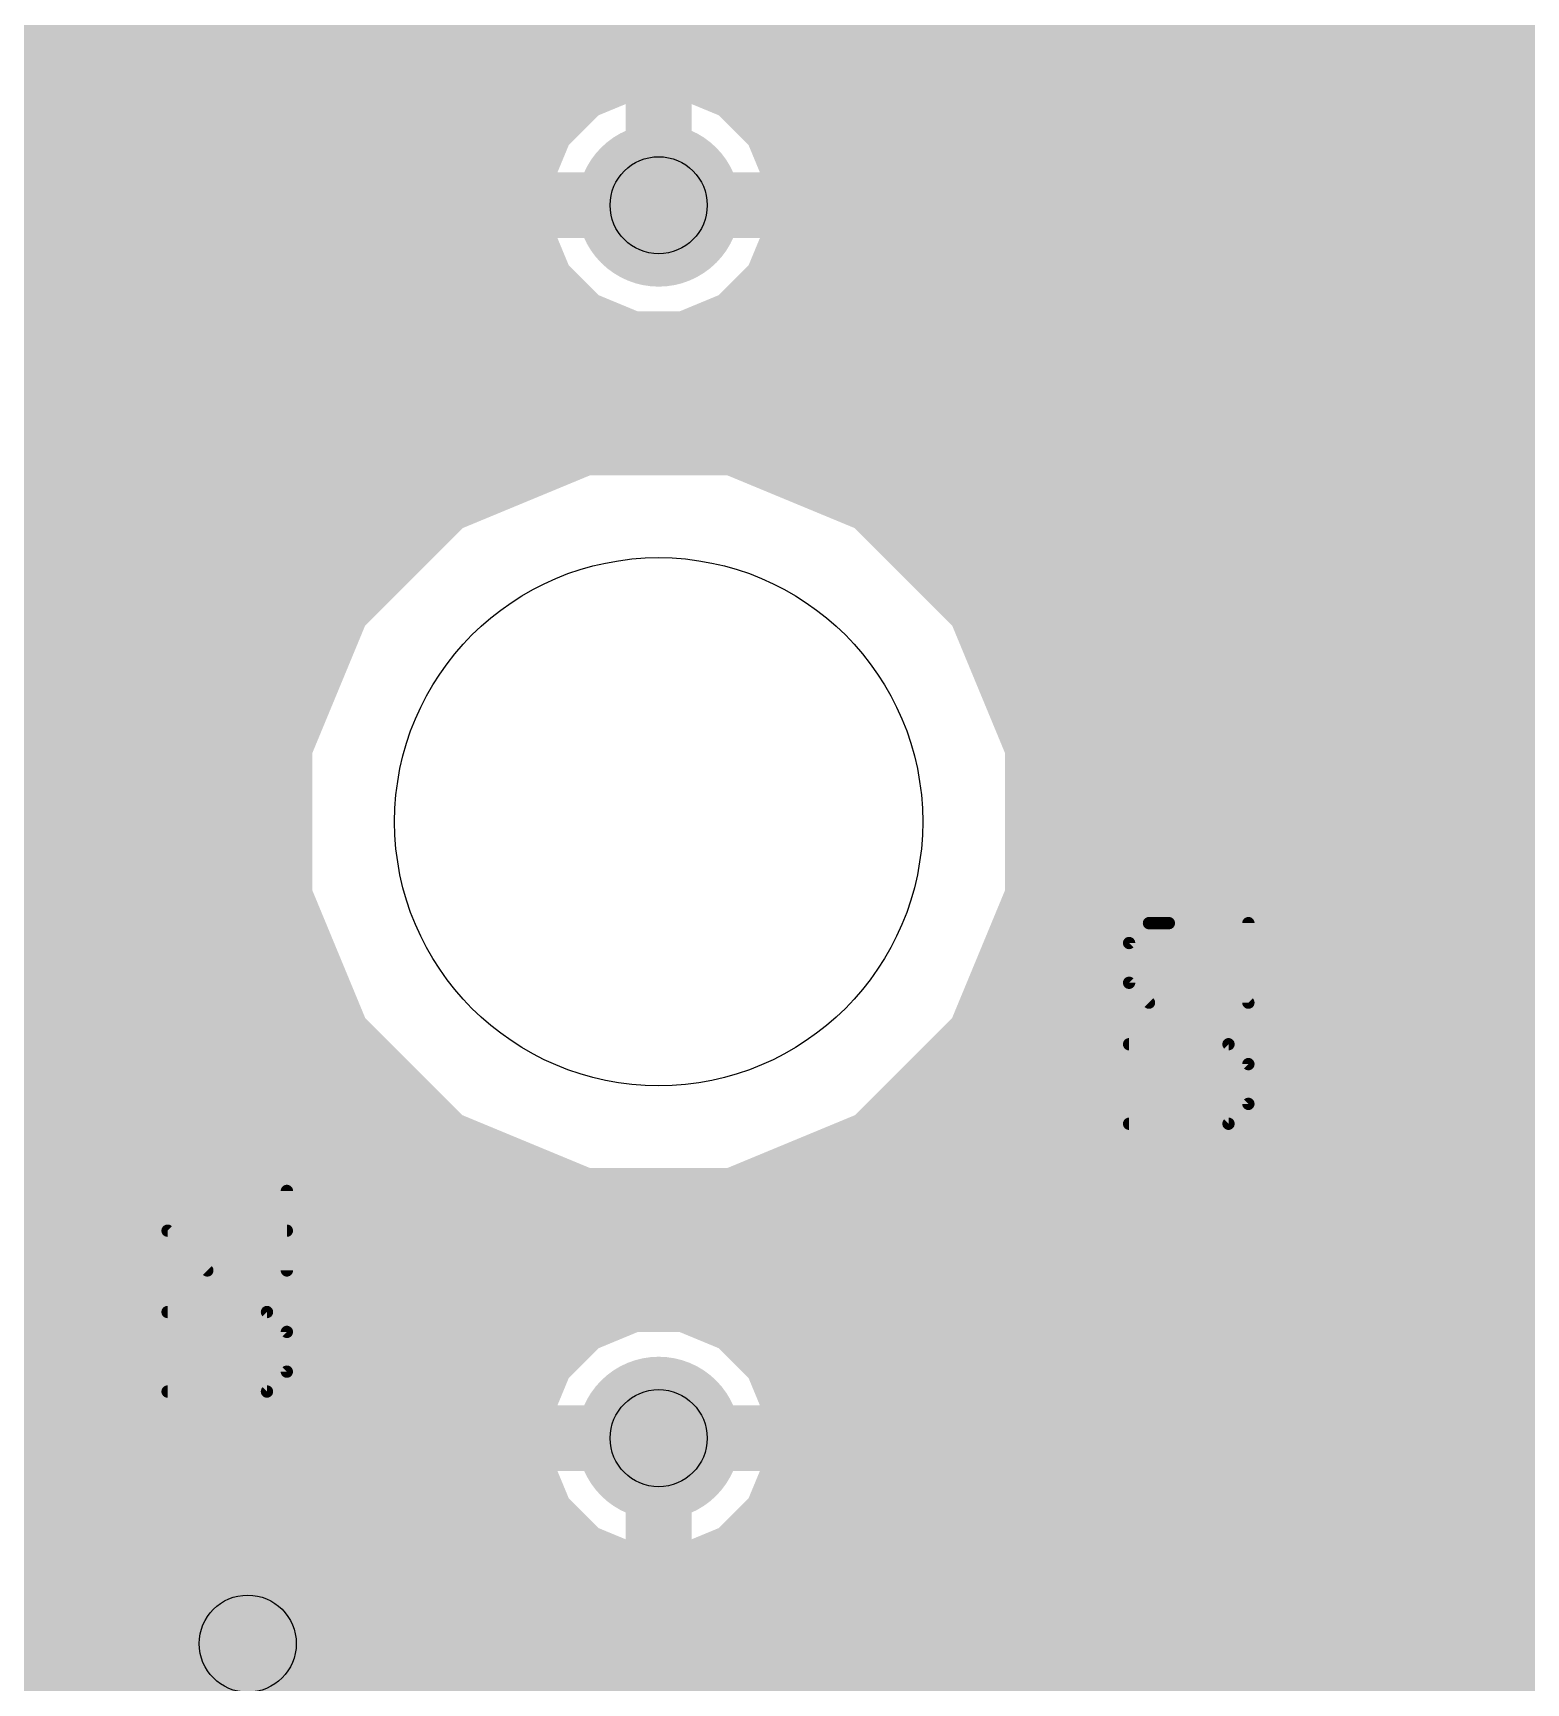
# Model space of a CAD drawing. Extents: x 0 to 1.9, y 0 to 1.15.
# Drawn here: x 0.8977 to 1.2611, y 0.3404 to 0.7419 of the extents above; entities that cross this region are included whole.
import ezdxf

# ---------------------------------------------------------------- set-up
doc = ezdxf.new("R2010")
doc.units = 0
for name, color, linetype in [('1', 22, 'CONTINUOUS'), ('16', 175, 'CONTINUOUS'), ('18', 82, 'CONTINUOUS'), ('20', 7, 'CONTINUOUS'), ('21', 253, 'CONTINUOUS'), ('25', 253, 'CONTINUOUS'), ('31', 253, 'CONTINUOUS'), ('44', 253, 'CONTINUOUS'), ('51', 253, 'CONTINUOUS')]:
    doc.layers.add(name, color=color, linetype=linetype)

# ---------------------------------------------------------------- blocks, each defined once
blk = doc.blocks.new('RECT')
blk.add_solid([(-0.5, -0.5), (0.5, -0.5), (-0.5, 0.5), (0.5, 0.5)])
blk = doc.blocks.new('ROUNDV')
at = {"const_width": 0.5}
blk.add_lwpolyline([(0, -0.25, 1), (0, 0.25, 1), (0, -0.25)], format="xyb", dxfattribs=at)

msp = doc.modelspace()

# ---------------------------------------------------------------- linework, layer by layer
at = {"layer": '1', "const_width": 0.016}
for points in [[(0.947, 0.740887), (0.947, 0.934113)], [(1.253, 0.773008), (1.253, 0.697405)], [(0.903, 0.759113), (0.884401, 0.740514)], [(0.925, 0.75), (0.888386, 0.713386)], [(0.934113, 0.728), (0.947, 0.740887)], [(0.942113, 0.736), (1.253, 0.736)], [(1.043274, 0.733811), (1.030848, 0.728664)], [(1.056725, 0.733811), (1.043274, 0.733811)], [(1.069152, 0.728664), (1.056725, 0.733811)], [(0.910386, 0.704273), (0.934113, 0.728)], [(0.934113, 0.728), (0.934113, 0.728)], [(1.030848, 0.728664), (1.024184, 0.722)], [(1.075816, 0.722), (1.069152, 0.728664)], [(0.990887, 0.722), (0.909275, 0.640388)], [(0.926113, 0.72), (0.988887, 0.72)], [(1.024184, 0.722), (0.990887, 0.722)], [(1.109113, 0.722), (1.075816, 0.722)], [(1.195189, 0.635923), (1.109113, 0.722)], [(1.111113, 0.72), (1.253, 0.72)], [(0.910386, 0.656045), (0.910386, 0.704273)], [(0.910386, 0.704), (0.972887, 0.704)], [(1.127113, 0.704), (1.205257, 0.704)], [(1.206241, 0.704569), (1.202137, 0.702199)], [(1.210819, 0.705795), (1.206241, 0.704569)], [(1.224999, 0.705795), (1.210819, 0.705795)], [(1.224999, 0.658269), (1.224999, 0.705795)], [(1.224999, 0.704), (1.225, 0.704)], [(1.239181, 0.705795), (1.225, 0.705795)], [(1.225, 0.705795), (1.225, 0.658269)], [(1.243759, 0.704569), (1.239181, 0.705795)], [(1.247863, 0.702199), (1.243759, 0.704569)], [(1.244743, 0.704), (1.253, 0.704)], [(1, 0.7), (0.9, 0.6)], [(1.05, 0.7), (1, 0.7)], [(1.05, 0.7), (1.1, 0.7)], [(1.1, 0.7), (1.2, 0.6)], [(1.198785, 0.698847), (1.196416, 0.694743)], [(1.202137, 0.702199), (1.198785, 0.698847)], [(1.251215, 0.698847), (1.247863, 0.702199)], [(1.252396, 0.696801), (1.251215, 0.698847)], [(1.196416, 0.694743), (1.195189, 0.690165)], [(1.253, 0.697405), (1.252396, 0.696801)], [(0.910386, 0.688), (0.956887, 0.688)], [(1.143113, 0.688), (1.195189, 0.688)], [(1.195189, 0.690165), (1.195189, 0.658268)], [(1.224999, 0.688), (1.225, 0.688)], [(0.922, 0.590887), (1.009113, 0.678)], [(1.009113, 0.678), (1.024184, 0.678)], [(1.024184, 0.678), (1.030848, 0.671336)], [(1.069152, 0.671336), (1.075816, 0.678)], [(1.075816, 0.678), (1.090887, 0.678)], [(1.090887, 0.678), (1.190887, 0.578)], [(0.910386, 0.672), (0.940887, 0.672)], [(1.003113, 0.672), (1.030184, 0.672)], [(1.030848, 0.671336), (1.043274, 0.666189)], [(1.056725, 0.666189), (1.069152, 0.671336)], [(1.069816, 0.672), (1.096887, 0.672)], [(1.159113, 0.672), (1.195189, 0.672)], [(1.224999, 0.672), (1.225, 0.672)], [(1.043274, 0.666189), (1.056725, 0.666189)], [(0.909275, 0.654935), (0.910386, 0.656045)], [(0.909275, 0.640388), (0.909275, 0.654935)], [(0.910341, 0.656), (0.924887, 0.656)], [(0.987113, 0.656), (1.112887, 0.656)], [(1.175113, 0.656), (1.195189, 0.656)], [(1.195189, 0.658268), (1.224999, 0.658268)], [(1.224999, 0.658267), (1.195189, 0.658267)], [(1.195189, 0.658267), (1.195189, 0.635923)], [(1.225, 0.658269), (1.224999, 0.658269)], [(1.224999, 0.658268), (1.224999, 0.658267)], [(0.971113, 0.64), (1.026219, 0.64)], [(1.03165, 0.64225), (0.997744, 0.628206)], [(1.06835, 0.64225), (1.03165, 0.64225)], [(1.102255, 0.628206), (1.06835, 0.64225)], [(1.073781, 0.64), (1.128887, 0.64)], [(1.191113, 0.64), (1.195189, 0.64)], [(0.997744, 0.628206), (0.971794, 0.602255)], [(1.128206, 0.602255), (1.102255, 0.628206)], [(0.955113, 0.624), (0.993539, 0.624)], [(1.106461, 0.624), (1.144887, 0.624)], [(0.939113, 0.608), (0.977539, 0.608)], [(1.122461, 0.608), (1.160887, 0.608)], [(0.971794, 0.602255), (0.95775, 0.56835)], [(1.14225, 0.56835), (1.128206, 0.602255)], [(0.9, 0.6), (0.85, 0.6)], [(1.3, 0.6), (1.2, 0.6)], [(0.909113, 0.578), (0.922, 0.590887)], [(0.923113, 0.592), (0.967546, 0.592)], [(1.132454, 0.592), (1.176887, 0.592)], [(0.772527, 0.576), (0.960919, 0.576)], [(0.840887, 0.578), (0.909113, 0.578)], [(1.139081, 0.576), (1.406472, 0.576)], [(1.190887, 0.578), (1.309113, 0.578)], [(0.95775, 0.56835), (0.95775, 0.53165)], [(1.14225, 0.53165), (1.14225, 0.56835)], [(0.772527, 0.56), (0.95775, 0.56)], [(1.14225, 0.56), (1.406472, 0.56)], [(0.768515, 0.544), (0.95775, 0.544)], [(1.14225, 0.544), (1.403395, 0.544)], [(0.95775, 0.53165), (0.971794, 0.497744)], [(1.128206, 0.497744), (1.14225, 0.53165)], [(0.768527, 0.528), (0.959262, 0.528)], [(1.140738, 0.528), (1.402472, 0.528)], [(0.909113, 0.522), (0.815887, 0.522)], [(0.922, 0.509113), (0.909113, 0.522)], [(1.190887, 0.522), (1.090887, 0.422)], [(1.259113, 0.522), (1.190887, 0.522)], [(1.272, 0.509113), (1.259113, 0.522)], [(0.919113, 0.512), (0.965889, 0.512)], [(1.13411, 0.512), (1.180887, 0.512)], [(1.009113, 0.422), (0.922, 0.509113)], [(0.9, 0.5), (0.825, 0.5)], [(1, 0.4), (0.9, 0.5)], [(1.1, 0.4), (1.2, 0.5)], [(1.25, 0.5), (1.2, 0.5)], [(1.275, 0.475), (1.25, 0.5)], [(0.935113, 0.496), (0.973539, 0.496)], [(0.971794, 0.497744), (0.997744, 0.471794)], [(1.102255, 0.471794), (1.128206, 0.497744)], [(1.126461, 0.496), (1.164887, 0.496)], [(0.951113, 0.48), (0.989539, 0.48)], [(1.110461, 0.48), (1.148887, 0.48)], [(0.997744, 0.471794), (1.03165, 0.45775)], [(1.06835, 0.45775), (1.102255, 0.471794)], [(1.109113, 0.378), (1.199189, 0.468076)], [(1.199189, 0.468076), (1.199189, 0.406406)], [(0.967113, 0.464), (1.016561, 0.464)], [(1.083438, 0.464), (1.132887, 0.464)], [(1.195113, 0.464), (1.199189, 0.464)], [(0.909275, 0.445065), (0.909275, 0.459612)], [(0.909275, 0.459612), (0.990887, 0.378)], [(1.03165, 0.45775), (1.06835, 0.45775)], [(0.909275, 0.448), (0.920887, 0.448)], [(0.983113, 0.448), (1.116887, 0.448)], [(1.179113, 0.448), (1.199189, 0.448)], [(0.910386, 0.443955), (0.909275, 0.445065)], [(0.910386, 0.420727), (0.910386, 0.443955)], [(1.225, 0.312598), (1.225, 0.441732)], [(1.043274, 0.433811), (1.030848, 0.428664)], [(1.056725, 0.433811), (1.043274, 0.433811)], [(1.069152, 0.428664), (1.056725, 0.433811)], [(0.910386, 0.432), (0.936887, 0.432)], [(0.999113, 0.432), (1.038903, 0.432)], [(1.061097, 0.432), (1.100887, 0.432)], [(1.163113, 0.432), (1.199189, 0.432)], [(1.030848, 0.428664), (1.024184, 0.422)], [(1.075816, 0.422), (1.069152, 0.428664)], [(1.024184, 0.422), (1.009113, 0.422)], [(1.090887, 0.422), (1.075816, 0.422)], [(0.947302, 0.383811), (0.910386, 0.420727)], [(0.915113, 0.416), (0.952887, 0.416)], [(1.147113, 0.416), (1.199189, 0.416)], [(0.95, 0.35), (0.888386, 0.411614)], [(1.199189, 0.406406), (1.203, 0.402595)], [(1.203, 0.402595), (1.203, 0.326992)], [(0.931113, 0.4), (0.968887, 0.4)], [(1.05, 0.4), (1, 0.4)], [(1.05, 0.4), (1.1, 0.4)], [(1.131113, 0.4), (1.203, 0.4)], [(0.9, 0.35), (0.862795, 0.387205)], [(0.947113, 0.384), (0.984887, 0.384)], [(0.956725, 0.383811), (0.947302, 0.383811)], [(0.969152, 0.378664), (0.956725, 0.383811)], [(1.115113, 0.384), (1.203, 0.384)], [(0.978664, 0.369152), (0.969152, 0.378664)], [(0.990887, 0.378), (1.024184, 0.378)], [(1.024184, 0.378), (1.030848, 0.371336)], [(1.069152, 0.371336), (1.075816, 0.378)], [(1.075816, 0.378), (1.109113, 0.378)], [(1.030848, 0.371336), (1.043274, 0.366189)], [(1.056725, 0.366189), (1.069152, 0.371336)], [(0.983811, 0.356725), (0.978664, 0.369152)], [(0.979141, 0.368), (1.038902, 0.368)], [(1.043274, 0.366189), (1.056725, 0.366189)], [(1.061098, 0.368), (1.203, 0.368)], [(0.983811, 0.343274), (0.983811, 0.356725)], [(0.9, 0.2), (0.9, 0.35)], [(0.983811, 0.352), (1.203, 0.352)], [(0.978664, 0.330848), (0.983811, 0.343274)], [(0.980798, 0.336), (1.203, 0.336)]]:
    msp.add_lwpolyline(points, dxfattribs=at)
at = {"layer": '1', "const_width": 0.008}
for points in [[(0.949828, 0.738059, 1), (0.944171, 0.743716)], [(0.942113, 0.74, 1), (0.942113, 0.732)], [(0.943, 0.740887, 1), (0.951, 0.740887)], [(1.253, 0.732, 1), (1.253, 0.74)], [(1.043274, 0.737811, 1), (1.043274, 0.729811)], [(1.044805, 0.730115, 1), (1.041744, 0.737506)], [(1.058256, 0.737506, 1), (1.055195, 0.730115)], [(1.056725, 0.729811, 1), (1.056725, 0.737811)], [(0.934113, 0.732, 1), (0.934113, 0.724)], [(0.931284, 0.730828, 1), (0.936941, 0.725172)], [(0.936941, 0.725172, 1), (0.931284, 0.730828)], [(0.934113, 0.724, 1), (0.934113, 0.732)], [(1.029317, 0.732359, 1), (1.032378, 0.724968)], [(1.033676, 0.725835, 1), (1.028019, 0.731492)], [(1.071981, 0.731492, 1), (1.066324, 0.725835)], [(1.067622, 0.724968, 1), (1.070683, 0.732359)], [(0.926113, 0.724, 1), (0.926113, 0.716)], [(0.990887, 0.726, 1), (0.990887, 0.718)], [(0.993716, 0.719171, 1), (0.988059, 0.724828)], [(0.988887, 0.716, 1), (0.988887, 0.724)], [(1.021356, 0.724828, 1), (1.027012, 0.719171)], [(1.024184, 0.718, 1), (1.024184, 0.726)], [(1.075816, 0.726, 1), (1.075816, 0.718)], [(1.072988, 0.719171, 1), (1.078644, 0.724828)], [(1.111941, 0.724828, 1), (1.106284, 0.719171)], [(1.111113, 0.724, 1), (1.111113, 0.716)], [(1.109113, 0.718, 1), (1.109113, 0.726)], [(1.253, 0.716, 1), (1.253, 0.724)], [(0.907557, 0.707102, 1), (0.913214, 0.701445)], [(0.914386, 0.704273, 1), (0.906386, 0.704273)], [(0.910386, 0.708, 1), (0.910386, 0.7)], [(0.972887, 0.7, 1), (0.972887, 0.708)], [(1.127113, 0.708, 1), (1.127113, 0.7)], [(1.205206, 0.708432, 1), (1.207276, 0.700705)], [(1.208241, 0.701104, 1), (1.204241, 0.708033)], [(1.205257, 0.7, 1), (1.205257, 0.708)], [(1.210819, 0.709795, 1), (1.210819, 0.701795)], [(1.211854, 0.701931, 1), (1.209784, 0.709659)], [(1.228999, 0.705795, 1), (1.220999, 0.705795)], [(1.224999, 0.708, 1), (1.224999, 0.7)], [(1.225, 0.709795, 1), (1.225, 0.701795)], [(1.229, 0.705795, 1), (1.221, 0.705795)], [(1.224999, 0.701795, 1), (1.224999, 0.709795)], [(1.225, 0.7, 1), (1.225, 0.708)], [(1.240216, 0.709659, 1), (1.238145, 0.701931)], [(1.239181, 0.701795, 1), (1.239181, 0.709795)], [(1.245759, 0.708033, 1), (1.241759, 0.701104)], [(1.244743, 0.708, 1), (1.244743, 0.7)], [(1.242723, 0.700705, 1), (1.244794, 0.708432)], [(1.253, 0.7, 1), (1.253, 0.708)], [(1, 0.704, 1), (1, 0.696)], [(1.002828, 0.697172, 1), (0.997172, 0.702828)], [(1.05, 0.704, 1), (1.05, 0.696)], [(1.05, 0.696, 1), (1.05, 0.704)], [(1.102828, 0.702828, 1), (1.097172, 0.697172)], [(1.1, 0.696, 1), (1.1, 0.704)], [(1.202249, 0.696847, 1), (1.195321, 0.700847)], [(1.200137, 0.705663, 1), (1.204137, 0.698735)], [(1.204965, 0.69937, 1), (1.199308, 0.705027)], [(1.250692, 0.705027, 1), (1.245035, 0.69937)], [(1.245863, 0.698735, 1), (1.249863, 0.705663)], [(1.254679, 0.700847, 1), (1.24775, 0.696848)], [(1.200279, 0.693708, 1), (1.192552, 0.695778)], [(1.195957, 0.701676, 1), (1.201614, 0.696019)], [(1.248386, 0.696019, 1), (1.254043, 0.701676)], [(1.249567, 0.699629, 1), (1.255224, 0.693973)], [(1.248932, 0.694801, 1), (1.25586, 0.698801)], [(1.255828, 0.694577, 1), (1.250172, 0.700234)], [(1.192951, 0.696743, 1), (1.19988, 0.692743)], [(1.249, 0.697405, 1), (1.257, 0.697405)], [(0.910386, 0.692, 1), (0.910386, 0.684)], [(0.956887, 0.684, 1), (0.956887, 0.692)], [(1.143113, 0.692, 1), (1.143113, 0.684)], [(1.199189, 0.690165, 1), (1.191189, 0.690165)], [(1.191325, 0.6912, 1), (1.199053, 0.68913)], [(1.195189, 0.684, 1), (1.195189, 0.692)], [(1.224999, 0.692, 1), (1.224999, 0.684)], [(1.225, 0.684, 1), (1.225, 0.692)], [(1.009113, 0.682, 1), (1.009113, 0.674)], [(1.011941, 0.675172, 1), (1.006284, 0.680828)], [(1.027012, 0.680828, 1), (1.021356, 0.675172)], [(1.024184, 0.674, 1), (1.024184, 0.682)], [(1.075816, 0.682, 1), (1.075816, 0.674)], [(1.078644, 0.675172, 1), (1.072988, 0.680828)], [(1.093716, 0.680828, 1), (1.088059, 0.675172)], [(1.090887, 0.674, 1), (1.090887, 0.682)], [(0.910386, 0.676, 1), (0.910386, 0.668)], [(0.940887, 0.668, 1), (0.940887, 0.676)], [(1.003113, 0.676, 1), (1.003113, 0.668)], [(1.032378, 0.675032, 1), (1.029317, 0.667641)], [(1.030184, 0.668, 1), (1.030184, 0.676)], [(1.069816, 0.676, 1), (1.069816, 0.668)], [(1.070683, 0.667641, 1), (1.067622, 0.675032)], [(1.096887, 0.668, 1), (1.096887, 0.676)], [(1.159113, 0.676, 1), (1.159113, 0.668)], [(1.195189, 0.668, 1), (1.195189, 0.676)], [(1.224999, 0.676, 1), (1.224999, 0.668)], [(1.225, 0.668, 1), (1.225, 0.676)], [(1.028019, 0.668508, 1), (1.033676, 0.674165)], [(1.066324, 0.674165, 1), (1.071981, 0.668508)], [(1.043274, 0.670189, 1), (1.043274, 0.662189)], [(1.041744, 0.662493, 1), (1.044805, 0.669884)], [(1.055195, 0.669884, 1), (1.058256, 0.662493)], [(1.056725, 0.662189, 1), (1.056725, 0.670189)], [(0.913275, 0.654935, 1), (0.905275, 0.654935)], [(0.910341, 0.66, 1), (0.910341, 0.652)], [(0.913214, 0.653216, 1), (0.907557, 0.658873)], [(0.924887, 0.652, 1), (0.924887, 0.66)], [(0.987113, 0.66, 1), (0.987113, 0.652)], [(1.112887, 0.652, 1), (1.112887, 0.66)], [(1.175113, 0.66, 1), (1.175113, 0.652)], [(1.195189, 0.662268, 1), (1.195189, 0.654268)], [(1.195189, 0.662267, 1), (1.195189, 0.654267)], [(1.199189, 0.658267, 1), (1.191189, 0.658267)], [(1.195189, 0.652, 1), (1.195189, 0.66)], [(1.224999, 0.662269, 1), (1.224999, 0.654269)], [(1.228999, 0.658268, 1), (1.220999, 0.658268)], [(1.224999, 0.654268, 1), (1.224999, 0.662268)], [(1.224999, 0.654267, 1), (1.224999, 0.662267)], [(1.225, 0.654269, 1), (1.225, 0.662269)], [(0.906447, 0.657763, 1), (0.912104, 0.652106)], [(0.906386, 0.656045, 1), (0.914386, 0.656045)], [(1.191189, 0.658268, 1), (1.199189, 0.658268)], [(1.220999, 0.658269, 1), (1.228999, 0.658269)], [(1.220999, 0.658267, 1), (1.228999, 0.658267)], [(1.221, 0.658269, 1), (1.229, 0.658269)], [(0.906447, 0.643216, 1), (0.912104, 0.63756)], [(0.971113, 0.644, 1), (0.971113, 0.636)], [(1.026219, 0.636, 1), (1.026219, 0.644)], [(1.03165, 0.64625, 1), (1.03165, 0.63825)], [(1.033181, 0.638554, 1), (1.030119, 0.645945)], [(1.06988, 0.645945, 1), (1.066819, 0.638554)], [(1.06835, 0.63825, 1), (1.06835, 0.64625)], [(1.073781, 0.644, 1), (1.073781, 0.636)], [(1.128887, 0.636, 1), (1.128887, 0.644)], [(1.191113, 0.644, 1), (1.191113, 0.636)], [(1.195189, 0.636, 1), (1.195189, 0.644)], [(0.905275, 0.640388, 1), (0.913275, 0.640388)], [(1.192361, 0.633095, 1), (1.198017, 0.638752)], [(1.191189, 0.635923, 1), (1.199189, 0.635923)], [(0.996214, 0.631901, 1), (0.999275, 0.62451)], [(1.000573, 0.625377, 1), (0.994916, 0.631034)], [(1.105084, 0.631034, 1), (1.099427, 0.625377)], [(1.100725, 0.62451, 1), (1.103786, 0.631901)], [(0.955113, 0.628, 1), (0.955113, 0.62)], [(0.993539, 0.62, 1), (0.993539, 0.628)], [(1.106461, 0.628, 1), (1.106461, 0.62)], [(1.144887, 0.62, 1), (1.144887, 0.628)], [(0.939113, 0.612, 1), (0.939113, 0.604)], [(0.977539, 0.604, 1), (0.977539, 0.612)], [(1.122461, 0.612, 1), (1.122461, 0.604)], [(1.160887, 0.604, 1), (1.160887, 0.612)], [(0.97549, 0.600725, 1), (0.968099, 0.603786)], [(1.131901, 0.603786, 1), (1.12451, 0.600725)], [(0.897172, 0.602828, 1), (0.902828, 0.597172)], [(0.9, 0.596, 1), (0.9, 0.604)], [(0.968966, 0.605084, 1), (0.974623, 0.599427)], [(1.125377, 0.599427, 1), (1.131034, 0.605084)], [(1.2, 0.604, 1), (1.2, 0.596)], [(1.197172, 0.597172, 1), (1.202828, 0.602828)], [(0.923113, 0.596, 1), (0.923113, 0.588)], [(0.924828, 0.588059, 1), (0.919171, 0.593716)], [(0.967546, 0.588, 1), (0.967546, 0.596)], [(1.132454, 0.596, 1), (1.132454, 0.588)], [(1.176887, 0.588, 1), (1.176887, 0.596)], [(0.919171, 0.593716, 1), (0.924828, 0.588059)], [(0.906284, 0.580828, 1), (0.911941, 0.575172)], [(0.909113, 0.574, 1), (0.909113, 0.582)], [(0.960919, 0.572, 1), (0.960919, 0.58)], [(1.139081, 0.58, 1), (1.139081, 0.572)], [(1.190887, 0.582, 1), (1.190887, 0.574)], [(1.188059, 0.575172, 1), (1.193716, 0.580828)], [(0.96175, 0.56835, 1), (0.95375, 0.56835)], [(1.14625, 0.56835, 1), (1.13825, 0.56835)], [(0.954054, 0.56988, 1), (0.961446, 0.566819)], [(1.138554, 0.566819, 1), (1.145945, 0.56988)], [(0.95775, 0.556, 1), (0.95775, 0.564)], [(1.14225, 0.564, 1), (1.14225, 0.556)], [(0.95775, 0.54, 1), (0.95775, 0.548)], [(1.14225, 0.548, 1), (1.14225, 0.54)], [(0.961446, 0.533181, 1), (0.954054, 0.530119)], [(1.145945, 0.530119, 1), (1.138554, 0.533181)], [(0.95375, 0.53165, 1), (0.96175, 0.53165)], [(0.959262, 0.524, 1), (0.959262, 0.532)], [(1.140738, 0.532, 1), (1.140738, 0.524)], [(1.13825, 0.53165, 1), (1.14625, 0.53165)], [(0.911941, 0.524828, 1), (0.906284, 0.519171)], [(0.909113, 0.518, 1), (0.909113, 0.526)], [(1.190887, 0.526, 1), (1.190887, 0.518)], [(1.193716, 0.519171, 1), (1.188059, 0.524828)], [(1.261941, 0.524828, 1), (1.256284, 0.519171)], [(1.259113, 0.518, 1), (1.259113, 0.526)], [(0.919113, 0.516, 1), (0.919113, 0.508)], [(0.965889, 0.508, 1), (0.965889, 0.516)], [(1.13411, 0.516, 1), (1.13411, 0.508)], [(1.180887, 0.508, 1), (1.180887, 0.516)], [(0.924828, 0.511941, 1), (0.919171, 0.506284)], [(0.919171, 0.506284, 1), (0.924828, 0.511941)], [(0.902828, 0.502828, 1), (0.897172, 0.497172)], [(0.9, 0.496, 1), (0.9, 0.504)], [(1.2, 0.504, 1), (1.2, 0.496)], [(1.202828, 0.497172, 1), (1.197172, 0.502828)], [(1.252828, 0.502828, 1), (1.247172, 0.497172)], [(1.25, 0.496, 1), (1.25, 0.504)], [(0.935113, 0.5, 1), (0.935113, 0.492)], [(0.974623, 0.500573, 1), (0.968966, 0.494916)], [(0.968099, 0.496214, 1), (0.97549, 0.499275)], [(0.973539, 0.492, 1), (0.973539, 0.5)], [(1.126461, 0.5, 1), (1.126461, 0.492)], [(1.12451, 0.499275, 1), (1.131901, 0.496214)], [(1.131034, 0.494916, 1), (1.125377, 0.500573)], [(1.164887, 0.492, 1), (1.164887, 0.5)], [(0.951113, 0.484, 1), (0.951113, 0.476)], [(0.989539, 0.476, 1), (0.989539, 0.484)], [(1.110461, 0.484, 1), (1.110461, 0.476)], [(1.148887, 0.476, 1), (1.148887, 0.484)], [(0.999275, 0.47549, 1), (0.996214, 0.468099)], [(0.994916, 0.468966, 1), (1.000573, 0.474623)], [(1.099427, 0.474623, 1), (1.105084, 0.468966)], [(1.103786, 0.468099, 1), (1.100725, 0.47549)], [(1.203189, 0.468076, 1), (1.195189, 0.468076)], [(1.202017, 0.465248, 1), (1.196361, 0.470905)], [(0.967113, 0.468, 1), (0.967113, 0.46)], [(1.016561, 0.46, 1), (1.016561, 0.468)], [(1.083438, 0.468, 1), (1.083438, 0.46)], [(1.132887, 0.46, 1), (1.132887, 0.468)], [(1.195113, 0.468, 1), (1.195113, 0.46)], [(1.199189, 0.46, 1), (1.199189, 0.468)], [(0.913275, 0.459612, 1), (0.905275, 0.459612)], [(0.912104, 0.46244, 1), (0.906447, 0.456783)], [(1.03165, 0.46175, 1), (1.03165, 0.45375)], [(1.06835, 0.45375, 1), (1.06835, 0.46175)], [(1.030119, 0.454054, 1), (1.033181, 0.461446)], [(1.066819, 0.461446, 1), (1.06988, 0.454054)], [(0.909275, 0.452, 1), (0.909275, 0.444)], [(0.920887, 0.444, 1), (0.920887, 0.452)], [(0.983113, 0.452, 1), (0.983113, 0.444)], [(1.116887, 0.444, 1), (1.116887, 0.452)], [(1.179113, 0.452, 1), (1.179113, 0.444)], [(1.199189, 0.444, 1), (1.199189, 0.452)], [(0.912104, 0.447894, 1), (0.906447, 0.442237)], [(0.914386, 0.443955, 1), (0.906386, 0.443955)], [(0.907557, 0.441127, 1), (0.913214, 0.446784)], [(1.229, 0.441732, 1), (1.221, 0.441732)], [(0.905275, 0.445065, 1), (0.913275, 0.445065)], [(1.043274, 0.437811, 1), (1.043274, 0.429811)], [(1.044805, 0.430115, 1), (1.041744, 0.437506)], [(1.058256, 0.437506, 1), (1.055195, 0.430115)], [(1.056725, 0.429811, 1), (1.056725, 0.437811)], [(0.910386, 0.436, 1), (0.910386, 0.428)], [(0.936887, 0.428, 1), (0.936887, 0.436)], [(0.999113, 0.436, 1), (0.999113, 0.428)], [(1.038903, 0.428, 1), (1.038903, 0.436)], [(1.061097, 0.436, 1), (1.061097, 0.428)], [(1.100887, 0.428, 1), (1.100887, 0.436)], [(1.163113, 0.436, 1), (1.163113, 0.428)], [(1.199189, 0.428, 1), (1.199189, 0.436)], [(1.029317, 0.432359, 1), (1.032378, 0.424968)], [(1.033676, 0.425835, 1), (1.028019, 0.431492)], [(1.071981, 0.431492, 1), (1.066324, 0.425835)], [(1.067622, 0.424968, 1), (1.070683, 0.432359)], [(1.009113, 0.426, 1), (1.009113, 0.418)], [(1.024184, 0.418, 1), (1.024184, 0.426)], [(1.075816, 0.426, 1), (1.075816, 0.418)], [(1.090887, 0.418, 1), (1.090887, 0.426)], [(0.913214, 0.423555, 1), (0.907557, 0.417898)], [(1.006284, 0.419171, 1), (1.011941, 0.424828)], [(1.021356, 0.424828, 1), (1.027012, 0.419171)], [(1.072988, 0.419171, 1), (1.078644, 0.424828)], [(1.088059, 0.424828, 1), (1.093716, 0.419171)], [(0.906386, 0.420727, 1), (0.914386, 0.420727)], [(0.915113, 0.42, 1), (0.915113, 0.412)], [(0.952887, 0.412, 1), (0.952887, 0.42)], [(1.147113, 0.42, 1), (1.147113, 0.412)], [(1.199189, 0.412, 1), (1.199189, 0.42)], [(1.202017, 0.409234, 1), (1.196361, 0.403577)], [(1.195189, 0.406406, 1), (1.203189, 0.406406)], [(1.207, 0.402595, 1), (1.199, 0.402595)], [(0.931113, 0.404, 1), (0.931113, 0.396)], [(0.968887, 0.396, 1), (0.968887, 0.404)], [(1, 0.404, 1), (1, 0.396)], [(0.997172, 0.397172, 1), (1.002828, 0.402828)], [(1.05, 0.404, 1), (1.05, 0.396)], [(1.05, 0.396, 1), (1.05, 0.404)], [(1.097172, 0.402828, 1), (1.102828, 0.397172)], [(1.1, 0.396, 1), (1.1, 0.404)], [(1.131113, 0.404, 1), (1.131113, 0.396)], [(1.200172, 0.399766, 1), (1.205828, 0.405423)], [(1.203, 0.396, 1), (1.203, 0.404)], [(0.947113, 0.388, 1), (0.947113, 0.38)], [(0.947302, 0.387811, 1), (0.947302, 0.379811)], [(0.944473, 0.380982, 1), (0.95013, 0.386639)], [(0.958256, 0.387506, 1), (0.955195, 0.380115)], [(0.956725, 0.379811, 1), (0.956725, 0.387811)], [(0.984887, 0.38, 1), (0.984887, 0.388)], [(1.115113, 0.388, 1), (1.115113, 0.38)], [(1.203, 0.38, 1), (1.203, 0.388)], [(0.971981, 0.381492, 1), (0.966324, 0.375835)], [(0.967622, 0.374968, 1), (0.970683, 0.382359)], [(0.990887, 0.382, 1), (0.990887, 0.374)], [(1.027012, 0.380828, 1), (1.021356, 0.375172)], [(1.024184, 0.374, 1), (1.024184, 0.382)], [(1.075816, 0.382, 1), (1.075816, 0.374)], [(1.078644, 0.375172, 1), (1.072988, 0.380828)], [(1.109113, 0.374, 1), (1.109113, 0.382)], [(0.988059, 0.375172, 1), (0.993716, 0.380828)], [(1.106284, 0.380828, 1), (1.111941, 0.375172)], [(1.032378, 0.375032, 1), (1.029317, 0.367641)], [(1.028019, 0.368508, 1), (1.033676, 0.374165)], [(1.066324, 0.374165, 1), (1.071981, 0.368508)], [(1.070683, 0.367641, 1), (1.067622, 0.375032)], [(0.982359, 0.370683, 1), (0.974968, 0.367622)], [(0.979141, 0.372, 1), (0.979141, 0.364)], [(0.975835, 0.366324, 1), (0.981492, 0.371981)], [(1.038902, 0.364, 1), (1.038902, 0.372)], [(1.043274, 0.370189, 1), (1.043274, 0.362189)], [(1.041744, 0.362493, 1), (1.044805, 0.369884)], [(1.055195, 0.369884, 1), (1.058256, 0.362493)], [(1.056725, 0.362189, 1), (1.056725, 0.370189)], [(1.061098, 0.372, 1), (1.061098, 0.364)], [(1.203, 0.364, 1), (1.203, 0.372)], [(0.987811, 0.356725, 1), (0.979811, 0.356725)], [(0.980115, 0.355195, 1), (0.987506, 0.358256)], [(0.904, 0.35, 1), (0.896, 0.35)], [(0.983811, 0.356, 1), (0.983811, 0.348)], [(1.203, 0.348, 1), (1.203, 0.356)], [(0.897172, 0.347172, 1), (0.902828, 0.352828)], [(0.947172, 0.347172, 1), (0.952828, 0.352828)], [(0.987506, 0.341744, 1), (0.980115, 0.344805)], [(0.979811, 0.343274, 1), (0.987811, 0.343274)], [(0.980798, 0.34, 1), (0.980798, 0.332)], [(1.203, 0.332, 1), (1.203, 0.34)]]:
    msp.add_lwpolyline(points, format="xyb", dxfattribs=at)
at = {"layer": '16', "const_width": 0.016}
for points in [[(1.05, 0.95), (1.05, 0.7)], [(1.028, 0.906472), (1.028, 0.725816)], [(1.072, 0.725816), (1.072, 0.906472)], [(0.547, 0.736), (1.028, 0.736)], [(1.072, 0.736), (1.578, 0.736)], [(1.028, 0.725816), (1.021336, 0.719152)], [(1.078664, 0.719152), (1.072, 0.725816)], [(0.552816, 0.72), (1.022184, 0.72)], [(1.021336, 0.719152), (1.016189, 0.706725)], [(1.077816, 0.72), (1.578, 0.72)], [(1.083811, 0.706725), (1.078664, 0.719152)], [(1.016189, 0.706725), (1.016189, 0.693274)], [(1.083811, 0.693274), (1.083811, 0.706725)], [(0.558811, 0.704), (1.016189, 0.704)], [(1.083811, 0.704), (1.578, 0.704)], [(1.016189, 0.693274), (1.021336, 0.680848)], [(1.078664, 0.680848), (1.083811, 0.693274)], [(0.556626, 0.688), (1.018374, 0.688)], [(1.081626, 0.688), (1.580887, 0.688)], [(1.021336, 0.680848), (1.030848, 0.671336)], [(1.069152, 0.671336), (1.078664, 0.680848)], [(0.544816, 0.672), (1.030184, 0.672)], [(1.030848, 0.671336), (1.043274, 0.666189)], [(1.056725, 0.666189), (1.069152, 0.671336)], [(1.069816, 0.672), (1.596887, 0.672)], [(1.043274, 0.666189), (1.056725, 0.666189)], [(0.533811, 0.656), (1.612887, 0.656)], [(0.532454, 0.64), (1.026219, 0.64)], [(1.03165, 0.64225), (0.997744, 0.628206)], [(1.06835, 0.64225), (1.03165, 0.64225)], [(1.102255, 0.628206), (1.06835, 0.64225)], [(1.073781, 0.64), (1.628887, 0.64)], [(0.997744, 0.628206), (0.971794, 0.602255)], [(1.128206, 0.602255), (1.102255, 0.628206)], [(0.521816, 0.624), (0.993539, 0.624)], [(1.106461, 0.624), (1.654067, 0.624)], [(0.677316, 0.608), (0.977539, 0.608)], [(1.122461, 0.608), (1.667915, 0.608)], [(0.971794, 0.602255), (0.95775, 0.56835)], [(1.14225, 0.56835), (1.128206, 0.602255)], [(0.683811, 0.592), (0.967546, 0.592)], [(1.132454, 0.592), (1.667915, 0.592)], [(0.681833, 0.576), (0.960919, 0.576)], [(1.139081, 0.576), (1.654068, 0.576)], [(0.95775, 0.56835), (0.95775, 0.53165)], [(1.14225, 0.53165), (1.14225, 0.56835)], [(0.670316, 0.56), (0.95775, 0.56)], [(1.14225, 0.56), (1.628887, 0.56)], [(0.528727, 0.544), (0.95775, 0.544)], [(1.14225, 0.544), (1.612887, 0.544)], [(0.95775, 0.53165), (0.971794, 0.497744)], [(1.128206, 0.497744), (1.14225, 0.53165)], [(0.533811, 0.528), (0.959262, 0.528)], [(1.140738, 0.528), (1.596887, 0.528)], [(0.531212, 0.512), (0.965889, 0.512)], [(1.13411, 0.512), (1.580887, 0.512)], [(0.51834, 0.496), (0.973539, 0.496)], [(0.971794, 0.497744), (0.997744, 0.471794)], [(1.102255, 0.471794), (1.128206, 0.497744)], [(1.126461, 0.496), (1.578, 0.496)], [(0.540926, 0.48), (0.989539, 0.48)], [(1.110461, 0.48), (1.578, 0.48)], [(0.997744, 0.471794), (1.03165, 0.45775)], [(1.06835, 0.45775), (1.102255, 0.471794)], [(0.555798, 0.464), (1.016561, 0.464)], [(1.083438, 0.464), (1.578, 0.464)], [(1.03165, 0.45775), (1.06835, 0.45775)], [(0.558811, 0.448), (1.578, 0.448)], [(1.043274, 0.433811), (1.030848, 0.428664)], [(1.056725, 0.433811), (1.043274, 0.433811)], [(1.069152, 0.428664), (1.056725, 0.433811)], [(0.554141, 0.432), (1.038903, 0.432)], [(1.061097, 0.432), (1.578, 0.432)], [(1.030848, 0.428664), (1.021336, 0.419152)], [(1.078664, 0.419152), (1.069152, 0.428664)], [(1.021336, 0.419152), (1.016189, 0.406725)], [(1.083811, 0.406725), (1.078664, 0.419152)], [(0.547, 0.416), (1.020031, 0.416)], [(1.079969, 0.416), (1.578, 0.416)], [(1.016189, 0.406725), (1.016189, 0.393274)], [(1.083811, 0.393274), (1.083811, 0.406725)], [(0.547, 0.4), (1.016189, 0.4)], [(1.05, 0.2), (1.05, 0.4)], [(1.083811, 0.4), (1.578, 0.4)], [(1.016189, 0.393274), (1.021336, 0.380848)], [(1.078664, 0.380848), (1.083811, 0.393274)], [(0.547, 0.384), (1.020031, 0.384)], [(1.079969, 0.384), (1.578, 0.384)], [(1.021336, 0.380848), (1.028, 0.374184)], [(1.072, 0.374184), (1.078664, 0.380848)], [(1.028, 0.374184), (1.028, 0.209087)], [(1.072, 0.200026), (1.072, 0.374184)], [(0.547, 0.368), (1.028, 0.368)], [(1.072, 0.368), (1.578, 0.368)], [(0.547, 0.352), (1.028, 0.352)], [(1.072, 0.352), (1.578, 0.352)], [(0.547, 0.336), (1.028, 0.336)], [(1.072, 0.336), (1.578, 0.336)]]:
    msp.add_lwpolyline(points, dxfattribs=at)
at = {"layer": '16', "const_width": 0.008}
for points in [[(1.028, 0.732, 1), (1.028, 0.74)], [(1.072, 0.74, 1), (1.072, 0.732)], [(1.030828, 0.722988, 1), (1.025172, 0.728644)], [(1.074828, 0.728644, 1), (1.069171, 0.722988)], [(1.025032, 0.717622, 1), (1.017641, 0.720683)], [(1.022184, 0.716, 1), (1.022184, 0.724)], [(1.024, 0.725816, 1), (1.032, 0.725816)], [(1.068, 0.725816, 1), (1.076, 0.725816)], [(1.077816, 0.724, 1), (1.077816, 0.716)], [(1.082359, 0.720683, 1), (1.074968, 0.717622)], [(1.018508, 0.721981, 1), (1.024165, 0.716324)], [(1.075835, 0.716324, 1), (1.081492, 0.721981)], [(1.020189, 0.706725, 1), (1.012189, 0.706725)], [(1.087811, 0.706725, 1), (1.079811, 0.706725)], [(1.012493, 0.708256, 1), (1.019884, 0.705195)], [(1.016189, 0.7, 1), (1.016189, 0.708)], [(1.083811, 0.708, 1), (1.083811, 0.7)], [(1.080115, 0.705195, 1), (1.087506, 0.708256)], [(1.046, 0.7, 1), (1.054, 0.7)], [(1.019884, 0.694805, 1), (1.012493, 0.691744)], [(1.087506, 0.691744, 1), (1.080115, 0.694805)], [(1.012189, 0.693274, 1), (1.020189, 0.693274)], [(1.018374, 0.684, 1), (1.018374, 0.692)], [(1.081626, 0.692, 1), (1.081626, 0.684)], [(1.079811, 0.693274, 1), (1.087811, 0.693274)], [(1.024165, 0.683676, 1), (1.018508, 0.678019)], [(1.081492, 0.678019, 1), (1.075835, 0.683676)], [(1.017641, 0.679317, 1), (1.025032, 0.682378)], [(1.074968, 0.682378, 1), (1.082359, 0.679317)], [(1.032378, 0.675032, 1), (1.029317, 0.667641)], [(1.030184, 0.668, 1), (1.030184, 0.676)], [(1.069816, 0.676, 1), (1.069816, 0.668)], [(1.070683, 0.667641, 1), (1.067622, 0.675032)], [(1.028019, 0.668508, 1), (1.033676, 0.674165)], [(1.066324, 0.674165, 1), (1.071981, 0.668508)], [(1.043274, 0.670189, 1), (1.043274, 0.662189)], [(1.041744, 0.662493, 1), (1.044805, 0.669884)], [(1.055195, 0.669884, 1), (1.058256, 0.662493)], [(1.056725, 0.662189, 1), (1.056725, 0.670189)], [(1.026219, 0.636, 1), (1.026219, 0.644)], [(1.03165, 0.64625, 1), (1.03165, 0.63825)], [(1.033181, 0.638554, 1), (1.030119, 0.645945)], [(1.06988, 0.645945, 1), (1.066819, 0.638554)], [(1.06835, 0.63825, 1), (1.06835, 0.64625)], [(1.073781, 0.644, 1), (1.073781, 0.636)], [(0.996214, 0.631901, 1), (0.999275, 0.62451)], [(1.000573, 0.625377, 1), (0.994916, 0.631034)], [(1.105084, 0.631034, 1), (1.099427, 0.625377)], [(1.100725, 0.62451, 1), (1.103786, 0.631901)], [(0.993539, 0.62, 1), (0.993539, 0.628)], [(1.106461, 0.628, 1), (1.106461, 0.62)], [(0.977539, 0.604, 1), (0.977539, 0.612)], [(1.122461, 0.612, 1), (1.122461, 0.604)], [(0.97549, 0.600725, 1), (0.968099, 0.603786)], [(1.131901, 0.603786, 1), (1.12451, 0.600725)], [(0.968966, 0.605084, 1), (0.974623, 0.599427)], [(1.125377, 0.599427, 1), (1.131034, 0.605084)], [(0.967546, 0.588, 1), (0.967546, 0.596)], [(1.132454, 0.596, 1), (1.132454, 0.588)], [(0.960919, 0.572, 1), (0.960919, 0.58)], [(1.139081, 0.58, 1), (1.139081, 0.572)], [(0.96175, 0.56835, 1), (0.95375, 0.56835)], [(1.14625, 0.56835, 1), (1.13825, 0.56835)], [(0.954054, 0.56988, 1), (0.961446, 0.566819)], [(1.138554, 0.566819, 1), (1.145945, 0.56988)], [(0.95775, 0.556, 1), (0.95775, 0.564)], [(1.14225, 0.564, 1), (1.14225, 0.556)], [(0.95775, 0.54, 1), (0.95775, 0.548)], [(1.14225, 0.548, 1), (1.14225, 0.54)], [(0.961446, 0.533181, 1), (0.954054, 0.530119)], [(1.145945, 0.530119, 1), (1.138554, 0.533181)], [(0.95375, 0.53165, 1), (0.96175, 0.53165)], [(0.959262, 0.524, 1), (0.959262, 0.532)], [(1.140738, 0.532, 1), (1.140738, 0.524)], [(1.13825, 0.53165, 1), (1.14625, 0.53165)], [(0.965889, 0.508, 1), (0.965889, 0.516)], [(1.13411, 0.516, 1), (1.13411, 0.508)], [(0.974623, 0.500573, 1), (0.968966, 0.494916)], [(0.968099, 0.496214, 1), (0.97549, 0.499275)], [(0.973539, 0.492, 1), (0.973539, 0.5)], [(1.126461, 0.5, 1), (1.126461, 0.492)], [(1.12451, 0.499275, 1), (1.131901, 0.496214)], [(1.131034, 0.494916, 1), (1.125377, 0.500573)], [(0.989539, 0.476, 1), (0.989539, 0.484)], [(1.110461, 0.484, 1), (1.110461, 0.476)], [(0.999275, 0.47549, 1), (0.996214, 0.468099)], [(0.994916, 0.468966, 1), (1.000573, 0.474623)], [(1.099427, 0.474623, 1), (1.105084, 0.468966)], [(1.103786, 0.468099, 1), (1.100725, 0.47549)], [(1.016561, 0.46, 1), (1.016561, 0.468)], [(1.083438, 0.468, 1), (1.083438, 0.46)], [(1.03165, 0.46175, 1), (1.03165, 0.45375)], [(1.06835, 0.45375, 1), (1.06835, 0.46175)], [(1.030119, 0.454054, 1), (1.033181, 0.461446)], [(1.066819, 0.461446, 1), (1.06988, 0.454054)], [(1.043274, 0.437811, 1), (1.043274, 0.429811)], [(1.044805, 0.430115, 1), (1.041744, 0.437506)], [(1.058256, 0.437506, 1), (1.055195, 0.430115)], [(1.056725, 0.429811, 1), (1.056725, 0.437811)], [(1.038903, 0.428, 1), (1.038903, 0.436)], [(1.061097, 0.436, 1), (1.061097, 0.428)], [(1.029317, 0.432359, 1), (1.032378, 0.424968)], [(1.033676, 0.425835, 1), (1.028019, 0.431492)], [(1.071981, 0.431492, 1), (1.066324, 0.425835)], [(1.067622, 0.424968, 1), (1.070683, 0.432359)], [(1.018508, 0.421981, 1), (1.024165, 0.416324)], [(1.025032, 0.417622, 1), (1.017641, 0.420683)], [(1.082359, 0.420683, 1), (1.074968, 0.417622)], [(1.075835, 0.416324, 1), (1.081492, 0.421981)], [(1.020031, 0.412, 1), (1.020031, 0.42)], [(1.079969, 0.42, 1), (1.079969, 0.412)], [(1.020189, 0.406725, 1), (1.012189, 0.406725)], [(1.087811, 0.406725, 1), (1.079811, 0.406725)], [(1.012493, 0.408256, 1), (1.019884, 0.405195)], [(1.080115, 0.405195, 1), (1.087506, 0.408256)], [(1.016189, 0.396, 1), (1.016189, 0.404)], [(1.054, 0.4, 1), (1.046, 0.4)], [(1.083811, 0.404, 1), (1.083811, 0.396)], [(1.019884, 0.394805, 1), (1.012493, 0.391744)], [(1.087506, 0.391744, 1), (1.080115, 0.394805)], [(1.012189, 0.393274, 1), (1.020189, 0.393274)], [(1.079811, 0.393274, 1), (1.087811, 0.393274)], [(1.020031, 0.38, 1), (1.020031, 0.388)], [(1.079969, 0.388, 1), (1.079969, 0.38)], [(1.024165, 0.383676, 1), (1.018508, 0.378019)], [(1.017641, 0.379317, 1), (1.025032, 0.382378)], [(1.074968, 0.382378, 1), (1.082359, 0.379317)], [(1.081492, 0.378019, 1), (1.075835, 0.383676)], [(1.032, 0.374184, 1), (1.024, 0.374184)], [(1.076, 0.374184, 1), (1.068, 0.374184)], [(1.025172, 0.371356, 1), (1.030828, 0.377012)], [(1.069171, 0.377012, 1), (1.074828, 0.371356)], [(1.028, 0.364, 1), (1.028, 0.372)], [(1.072, 0.372, 1), (1.072, 0.364)], [(1.028, 0.348, 1), (1.028, 0.356)], [(1.072, 0.356, 1), (1.072, 0.348)], [(1.028, 0.332, 1), (1.028, 0.34)], [(1.072, 0.34, 1), (1.072, 0.332)]]:
    msp.add_lwpolyline(points, format="xyb", dxfattribs=at)
at = {"layer": '20'}
msp.add_circle((1.05, 0.55), 0.06425, dxfattribs=at)
at = {"layer": '21', "const_width": 0.008}
for points in [[(0.905118, 0.634646), (0.794882, 0.634646)], [(0.905118, 0.465354), (0.905118, 0.634646)], [(1.205512, 0.494882), (1.205512, 0.624803)], [(1.205512, 0.475197), (1.205512, 0.494882)], [(1.394488, 0.494882), (1.205512, 0.494882)], [(0.794882, 0.465354), (0.905118, 0.465354)]]:
    msp.add_lwpolyline(points, dxfattribs=at)
at = {"layer": '21', "const_width": 0.004}
for points in [[(0.907118, 0.634646, 1), (0.903118, 0.634646)], [(0.905118, 0.632646, 1), (0.905118, 0.636646)], [(1.207512, 0.624803, 1), (1.203512, 0.624803)], [(1.207512, 0.494882, 1), (1.203512, 0.494882)], [(1.205512, 0.496882, 1), (1.205512, 0.492882)], [(1.203512, 0.494882, 1), (1.207512, 0.494882)], [(1.203512, 0.475197, 1), (1.207512, 0.475197)], [(0.903118, 0.465354, 1), (0.907118, 0.465354)], [(0.905118, 0.463354, 1), (0.905118, 0.467354)]]:
    msp.add_lwpolyline(points, format="xyb", dxfattribs=at)
at = {"layer": '25', "const_width": 0.003}
for points in [[(1.169313, 0.525315), (1.164475, 0.520477)], [(1.17415, 0.525315), (1.169313, 0.525315)], [(1.1935, 0.505965), (1.17415, 0.525315)], [(1.1935, 0.525315), (1.1935, 0.505965)], [(1.164475, 0.520477), (1.164475, 0.510803)], [(1.164475, 0.510803), (1.169313, 0.505965)], [(1.188663, 0.49585), (1.164475, 0.49585)], [(1.1935, 0.491012), (1.188663, 0.49585)], [(1.1935, 0.481337), (1.1935, 0.491012)], [(1.188663, 0.4765), (1.1935, 0.481337)], [(1.164475, 0.4765), (1.188663, 0.4765)], [(0.959524, 0.440808), (0.959524, 0.460157)], [(0.940174, 0.440808), (0.930499, 0.450483)], [(0.930499, 0.450483), (0.959524, 0.450483)], [(0.954686, 0.430692), (0.930499, 0.430692)], [(0.959524, 0.425855), (0.954686, 0.430692)], [(0.959524, 0.41618), (0.959524, 0.425855)], [(0.954686, 0.411343), (0.959524, 0.41618)], [(0.930499, 0.411343), (0.954686, 0.411343)]]:
    msp.add_lwpolyline(points, dxfattribs=at)
at = {"layer": '25', "const_width": 0.0015}
for points in [[(1.169313, 0.526065, 1), (1.169313, 0.524565)], [(1.169843, 0.524785, 1), (1.168782, 0.525845)], [(1.174681, 0.525845, 1), (1.17362, 0.524785)], [(1.17415, 0.524565, 1), (1.17415, 0.526065)], [(1.19425, 0.525315, 1), (1.19275, 0.525315)], [(1.165225, 0.520477, 1), (1.163725, 0.520477)], [(1.163945, 0.521008, 1), (1.165006, 0.519947)], [(1.165006, 0.511333, 1), (1.163945, 0.510272)], [(1.163725, 0.510803, 1), (1.165225, 0.510803)], [(1.168782, 0.505435, 1), (1.169843, 0.506496)], [(1.19275, 0.505965, 1), (1.19425, 0.505965)], [(1.19297, 0.505435, 1), (1.19403, 0.506496)], [(1.164475, 0.4966, 1), (1.164475, 0.4951)], [(1.189193, 0.49638, 1), (1.188132, 0.495319)], [(1.188663, 0.4951, 1), (1.188663, 0.4966)], [(1.19425, 0.491012, 1), (1.19275, 0.491012)], [(1.19297, 0.490482, 1), (1.19403, 0.491543)], [(1.19275, 0.481337, 1), (1.19425, 0.481337)], [(1.19403, 0.480807, 1), (1.19297, 0.481868)], [(1.164475, 0.47725, 1), (1.164475, 0.47575)], [(1.188132, 0.47703, 1), (1.189193, 0.47597)], [(1.188663, 0.47575, 1), (1.188663, 0.47725)], [(0.960274, 0.460157, 1), (0.958774, 0.460157)], [(0.930499, 0.451233, 1), (0.930499, 0.449733)], [(0.931029, 0.451013, 1), (0.929969, 0.449952)], [(0.959524, 0.449733, 1), (0.959524, 0.451233)], [(0.939644, 0.440277, 1), (0.940704, 0.441338)], [(0.958774, 0.440808, 1), (0.960274, 0.440808)], [(0.930499, 0.431442, 1), (0.930499, 0.429942)], [(0.955217, 0.431223, 1), (0.954156, 0.430162)], [(0.954686, 0.429942, 1), (0.954686, 0.431442)], [(0.960274, 0.425855, 1), (0.958774, 0.425855)], [(0.958993, 0.425324, 1), (0.960054, 0.426385)], [(0.960054, 0.41565, 1), (0.958993, 0.41671)], [(0.958774, 0.41618, 1), (0.960274, 0.41618)], [(0.930499, 0.412093, 1), (0.930499, 0.410593)], [(0.954156, 0.411873, 1), (0.955217, 0.410812)], [(0.954686, 0.410593, 1), (0.954686, 0.412093)]]:
    msp.add_lwpolyline(points, format="xyb", dxfattribs=at)
at = {"layer": '44'}
for centre in [(1.05, 0.7), (1.05, 0.4), (0.95, 0.35)]:
    msp.add_circle(centre, 0.011811, dxfattribs=at)
at = {"layer": '51', "const_width": 0.008}
for points in [[(1.205512, 0.624803), (1.394488, 0.624803)], [(1.394488, 0.475197), (1.205512, 0.475197)]]:
    msp.add_lwpolyline(points, dxfattribs=at)
at = {"layer": '51', "const_width": 0.004}
for points in [[(1.205512, 0.626803, 1), (1.205512, 0.622803)], [(1.205512, 0.477197, 1), (1.205512, 0.473197)]]:
    msp.add_lwpolyline(points, format="xyb", dxfattribs=at)

# ---------------------------------------------------------------- block references
at = {"layer": '1', "xscale": 0.023622, "yscale": 0.059055}
for p in [(1.225, 0.658268), (1.225, 0.441732)]:
    msp.add_blockref('RECT', p, dxfattribs=at)
at = {"layer": '18', "xscale": 0.039622, "yscale": 0.039622}
for p in [(1.05, 0.7), (1.05, 0.7), (1.05, 0.4), (1.05, 0.4), (0.95, 0.35), (0.95, 0.35)]:
    msp.add_blockref('ROUNDV', p, dxfattribs=at)
at = {"layer": '31', "xscale": 0.023622, "yscale": 0.059055}
for p in [(1.225, 0.658268), (1.225, 0.441732)]:
    msp.add_blockref('RECT', p, dxfattribs=at)
at = {"layer": '51', "xscale": 0.019291, "yscale": 0.043307}
for p in [(1.225, 0.650394), (1.225, 0.449606)]:
    msp.add_blockref('RECT', p, dxfattribs=at)

doc.saveas('drawing.dxf')
